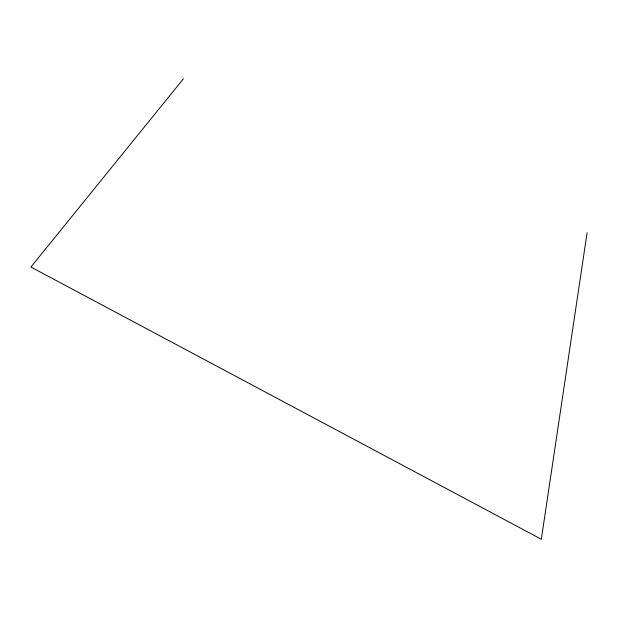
<?xml version="1.0" encoding="UTF-8"?>
<svg xmlns="http://www.w3.org/2000/svg" width="618" height="618" viewBox="0 0 618 618"><rect width="100%" height="100%" fill="white"/><g stroke="black" fill="none" stroke-linecap="round" stroke-linejoin="round"><path stroke-width="0.93" d="M587.1 232.716L541.329 539.244L30.9 267.03L183.469 78.756"/></g></svg>
